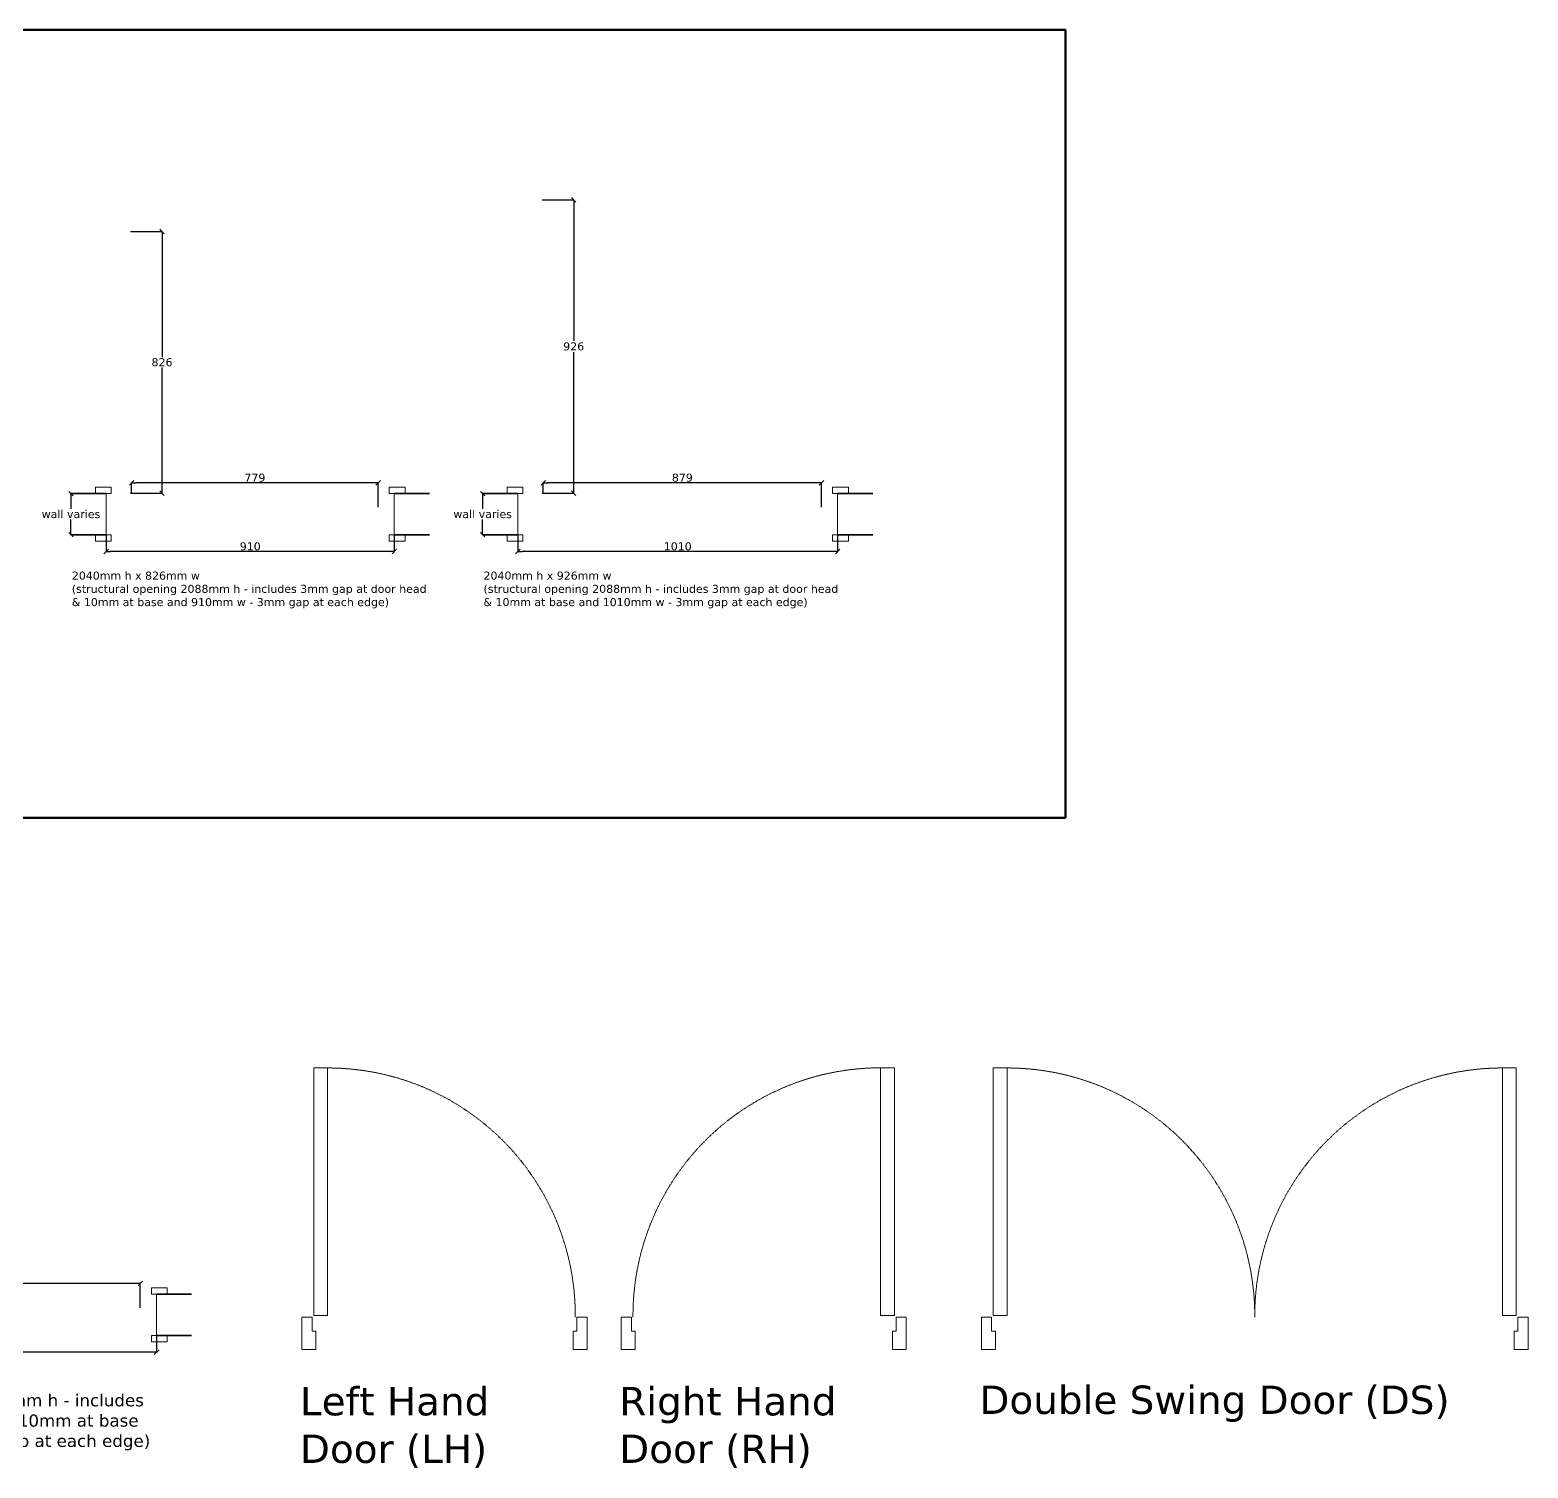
# Model space of a CAD drawing. Header units: millimetres. Extents: x -159872 to 386485, y -250577 to 158966.
# Drawn here: x -45039 to -40308, y -20416 to -15876 of the extents above; entities that cross this region are included whole.
import ezdxf

# ---------------------------------------------------------------- set-up
doc = ezdxf.new("R2010")
doc.units = ezdxf.units.MM
doc.header["$PDMODE"] = 1
doc.header["$PDSIZE"] = -2
doc.linetypes.add('VW-02 Medium Dashed', pattern=[3.527298, 2.469236, -1.058062])
doc.layers.get('0').update_dxf_attribs({"lineweight": 25})
for name, color, linetype, lineweight in [('LDS-boundary-site', 1, 'Continuous', 100), ('LDS-dimensions-1-10', 251, 'Continuous', 9), ('LDS-equipment-office', 4, 'Continuous', 18), ('LDS-joinery bar-framework', 3, 'Continuous', 18), ('LDS-struct-new-doors windows', 5, 'Continuous', 9), ('LDS-struct-new-walls', 6, 'Continuous', 35), ('LDS-text-1-10', 7, 'Continuous', 9)]:
    doc.layers.add(name, color=color, linetype=linetype, lineweight=lineweight)
doc.styles.add('Verdana', font='Verdana.ttf')
doc.dimstyles.new('keane-1-10', dxfattribs={"dimtxt": 2.541058, "dimasz": 14.140222, "dimexe": 0.25, "dimexo": 0.25, "dimgap": 0.25, "dimtad": 1, "dimtih": 1, "dimtoh": 1, "dimdec": 0, "dimdsep": 46, "dimtxsty": 'Verdana', "dimblk": 'VW_SLASH-8', "dimblk1": 'VW_SLASH-8', "dimblk2": 'VW_SLASH-8', "dimcen": 0, "dimazin": 0, "dimtfac": 1, "dimtdec": 0, "dimtix": 1, "dimtofl": 0, "dimtmove": 0, "dimatfit": 0, "dimldrblk": 'VW_SLASH-8', "dimfxl": 1, "dimfrac": 2, "dimtolj": 1, "dimarcsym": 0})

# ---------------------------------------------------------------- blocks, each defined once
blk = doc.blocks.new('VW_SLASH-8')
at = {"color": 0, "linetype": 'ByBlock', "lineweight": -2, "transparency": 16777216}
blk.add_line((0, 0), (-1, 0), dxfattribs=at)
at = {"color": 0, "linetype": 'Continuous', "lineweight": 5, "transparency": 16777216, "flags": 128}
blk.add_lwpolyline([(0.5, 0.5), (-0.5, -0.5)], dxfattribs=at)
blk = doc.blocks.new('*D49')
at = {"layer": 'Defpoints', "color": 0}
for p in [(-44798.5, -17469.4), (-43888.5, -17469.4), (-44798.5, -17522.4)]:
    blk.add_point(p, dxfattribs=at)
at = {"layer": 'LDS-dimensions-1-10', "color": 0, "lineweight": -2}
for p, q in [((-44798.5, -17469.6), (-44798.5, -17522.7)), ((-43888.5, -17469.6), (-43888.5, -17522.7)), ((-43902.7, -17522.4), (-44784.4, -17522.4))]:
    blk.add_line(p, q, dxfattribs=at)
at = {"layer": 'LDS-dimensions-1-10', "color": 0, "lineweight": -2, "xscale": 14.14022216796875, "yscale": 14.14022216796875, "zscale": 14.14022216796875, "rotation": 180}
blk.add_blockref('VW_SLASH-8', (-44798.5, -17522.4), dxfattribs=at)
at = {"layer": 'LDS-dimensions-1-10', "color": 0, "lineweight": -2, "xscale": 14.14022216796875, "yscale": 14.14022216796875, "zscale": 14.14022216796875}
blk.add_blockref('VW_SLASH-8', (-43888.5, -17522.4), dxfattribs=at)
at = {"layer": 'LDS-dimensions-1-10', "color": 0, "insert": (-44343.5, -17506.3), "char_height": 25.27, "attachment_point": 5, "style": 'Verdana'}
blk.add_mtext('\\A1;910', dxfattribs=at)
blk = doc.blocks.new('*D50')
at = {"layer": 'Defpoints', "color": 0}
for p in [(-43498.5, -17469.4), (-42488.5, -17469.4), (-43498.5, -17522.4)]:
    blk.add_point(p, dxfattribs=at)
at = {"layer": 'LDS-dimensions-1-10', "color": 0, "lineweight": -2}
for p, q in [((-43498.5, -17469.6), (-43498.5, -17522.7)), ((-42488.5, -17469.6), (-42488.5, -17522.7)), ((-42502.7, -17522.4), (-43484.4, -17522.4))]:
    blk.add_line(p, q, dxfattribs=at)
at = {"layer": 'LDS-dimensions-1-10', "color": 0, "lineweight": -2, "xscale": 14.14022216796875, "yscale": 14.14022216796875, "zscale": 14.14022216796875, "rotation": 180}
blk.add_blockref('VW_SLASH-8', (-43498.5, -17522.4), dxfattribs=at)
at = {"layer": 'LDS-dimensions-1-10', "color": 0, "lineweight": -2, "xscale": 14.14022216796875, "yscale": 14.14022216796875, "zscale": 14.14022216796875}
blk.add_blockref('VW_SLASH-8', (-42488.5, -17522.4), dxfattribs=at)
at = {"layer": 'LDS-dimensions-1-10', "color": 0, "insert": (-42993.5, -17506.3), "char_height": 25.27, "attachment_point": 5, "style": 'Verdana'}
blk.add_mtext('\\A1;1010', dxfattribs=at)
blk = doc.blocks.new('*D55')
at = {"layer": 'Defpoints', "color": 0}
for p in [(-44722, -16511.9), (-44722, -17337.9), (-44622, -17337.9)]:
    blk.add_point(p, dxfattribs=at)
at = {"layer": 'LDS-dimensions-1-10', "color": 0, "lineweight": -2}
for p, q in [((-44721.8, -16511.9), (-44621.8, -16511.9)), ((-44622, -16526), (-44622, -16908.7)), ((-44622, -17323.7), (-44622, -16941.1)), ((-44721.8, -17337.9), (-44621.8, -17337.9))]:
    blk.add_line(p, q, dxfattribs=at)
at = {"layer": 'LDS-dimensions-1-10', "color": 0, "lineweight": -2, "xscale": 14.14022216796875, "yscale": 14.14022216796875, "zscale": 14.14022216796875}
for p, rotation in [((-44622, -16511.9), 90), ((-44622, -17337.9), 270)]:
    blk.add_blockref('VW_SLASH-8', p, dxfattribs=dict(at, rotation=rotation))
at = {"layer": 'LDS-dimensions-1-10', "color": 0, "insert": (-44622, -16924.9), "char_height": 25.27, "attachment_point": 5, "style": 'Verdana'}
blk.add_mtext('\\A1;826', dxfattribs=at)
blk = doc.blocks.new('*D56')
at = {"layer": 'Defpoints', "color": 0}
for p in [(-43422, -16411.9), (-43422, -17337.9), (-43322, -17337.9)]:
    blk.add_point(p, dxfattribs=at)
at = {"layer": 'LDS-dimensions-1-10', "color": 0, "lineweight": -2}
for p, q in [((-43421.8, -16411.9), (-43321.8, -16411.9)), ((-43322, -16426), (-43322, -16856.7)), ((-43322, -17323.7), (-43322, -16893)), ((-43421.8, -17337.9), (-43321.8, -17337.9))]:
    blk.add_line(p, q, dxfattribs=at)
at = {"layer": 'LDS-dimensions-1-10', "color": 0, "lineweight": -2, "xscale": 14.14022216796875, "yscale": 14.14022216796875, "zscale": 14.14022216796875}
for p, rotation in [((-43322, -16411.9), 90), ((-43322, -17337.9), 270)]:
    blk.add_blockref('VW_SLASH-8', p, dxfattribs=dict(at, rotation=rotation))
at = {"layer": 'LDS-dimensions-1-10', "color": 0, "insert": (-43322, -16874.9), "char_height": 25.27, "attachment_point": 5, "style": 'Verdana'}
blk.add_mtext('\\A1;926', dxfattribs=at)
blk = doc.blocks.new('*D60')
at = {"layer": 'Defpoints', "color": 0}
for p in [(-44718, -17305.6), (-44718, -17337.9), (-43939.5, -17382.4)]:
    blk.add_point(p, dxfattribs=at)
at = {"layer": 'LDS-dimensions-1-10', "color": 0, "lineweight": -2}
for p, q in [((-44718, -17337.6), (-44718, -17305.4)), ((-43953.7, -17305.6), (-44703.9, -17305.6)), ((-43939.5, -17382.1), (-43939.5, -17305.4))]:
    blk.add_line(p, q, dxfattribs=at)
at = {"layer": 'LDS-dimensions-1-10', "color": 0, "lineweight": -2, "xscale": 14.14022216796875, "yscale": 14.14022216796875, "zscale": 14.14022216796875, "rotation": 180}
blk.add_blockref('VW_SLASH-8', (-44718, -17305.6), dxfattribs=at)
at = {"layer": 'LDS-dimensions-1-10', "color": 0, "lineweight": -2, "xscale": 14.14022216796875, "yscale": 14.14022216796875, "zscale": 14.14022216796875}
blk.add_blockref('VW_SLASH-8', (-43939.5, -17305.6), dxfattribs=at)
at = {"layer": 'LDS-dimensions-1-10', "color": 0, "insert": (-44328.8, -17289.5), "char_height": 25.27, "attachment_point": 5, "style": 'Verdana'}
blk.add_mtext('\\A1;779', dxfattribs=at)
blk = doc.blocks.new('*D61')
at = {"layer": 'Defpoints', "color": 0}
for p in [(-43418, -17305.6), (-43418, -17337.9), (-42539.5, -17382.4)]:
    blk.add_point(p, dxfattribs=at)
at = {"layer": 'LDS-dimensions-1-10', "color": 0, "lineweight": -2}
for p, q in [((-43418, -17337.6), (-43418, -17305.4)), ((-42553.7, -17305.6), (-43403.9, -17305.6)), ((-42539.5, -17382.1), (-42539.5, -17305.4))]:
    blk.add_line(p, q, dxfattribs=at)
at = {"layer": 'LDS-dimensions-1-10', "color": 0, "lineweight": -2, "xscale": 14.14022216796875, "yscale": 14.14022216796875, "zscale": 14.14022216796875, "rotation": 180}
blk.add_blockref('VW_SLASH-8', (-43418, -17305.6), dxfattribs=at)
at = {"layer": 'LDS-dimensions-1-10', "color": 0, "lineweight": -2, "xscale": 14.14022216796875, "yscale": 14.14022216796875, "zscale": 14.14022216796875}
blk.add_blockref('VW_SLASH-8', (-42539.5, -17305.6), dxfattribs=at)
at = {"layer": 'LDS-dimensions-1-10', "color": 0, "insert": (-42978.8, -17289.4), "char_height": 25.27, "attachment_point": 5, "style": 'Verdana'}
blk.add_mtext('\\A1;879', dxfattribs=at)
blk = doc.blocks.new('*D64')
at = {"layer": 'Defpoints', "color": 0}
for p in [(-44891.3, -17339.4), (-44909.5, -17469.4), (-44891.3, -17469.4)]:
    blk.add_point(p, dxfattribs=at)
at = {"layer": 'LDS-dimensions-1-10', "color": 0, "lineweight": -2}
for p, q in [((-44891.5, -17339.4), (-44909.8, -17339.4)), ((-44909.5, -17353.5), (-44909.5, -17387.9)), ((-44909.5, -17455.2), (-44909.5, -17420.8)), ((-44891.5, -17469.4), (-44909.8, -17469.4))]:
    blk.add_line(p, q, dxfattribs=at)
at = {"layer": 'LDS-dimensions-1-10', "color": 0, "lineweight": -2, "xscale": 14.14022216796875, "yscale": 14.14022216796875, "zscale": 14.14022216796875}
for p, rotation in [((-44909.5, -17339.4), 90), ((-44909.5, -17469.4), 270)]:
    blk.add_blockref('VW_SLASH-8', p, dxfattribs=dict(at, rotation=rotation))
at = {"layer": 'LDS-dimensions-1-10', "color": 0, "insert": (-44909.5, -17404.4), "char_height": 25.272, "attachment_point": 5, "style": 'Verdana'}
blk.add_mtext('\\A1;wall varies', dxfattribs=at)
blk = doc.blocks.new('*D65')
at = {"layer": 'Defpoints', "color": 0}
for p in [(-43591.3, -17339.4), (-43609.5, -17469.4), (-43591.3, -17469.4)]:
    blk.add_point(p, dxfattribs=at)
at = {"layer": 'LDS-dimensions-1-10', "color": 0, "lineweight": -2}
for p, q in [((-43591.5, -17339.4), (-43609.8, -17339.4)), ((-43609.5, -17353.5), (-43609.5, -17387.9)), ((-43609.5, -17455.2), (-43609.5, -17420.8)), ((-43591.5, -17469.4), (-43609.8, -17469.4))]:
    blk.add_line(p, q, dxfattribs=at)
at = {"layer": 'LDS-dimensions-1-10', "color": 0, "lineweight": -2, "xscale": 14.14022216796875, "yscale": 14.14022216796875, "zscale": 14.14022216796875}
for p, rotation in [((-43609.5, -17339.4), 90), ((-43609.5, -17469.4), 270)]:
    blk.add_blockref('VW_SLASH-8', p, dxfattribs=dict(at, rotation=rotation))
at = {"layer": 'LDS-dimensions-1-10', "color": 0, "insert": (-43609.5, -17404.4), "char_height": 25.272, "attachment_point": 5, "style": 'Verdana'}
blk.add_mtext('\\A1;wall varies', dxfattribs=at)
blk = doc.blocks.new('*D341')
at = {"layer": 'Defpoints', "color": 0}
for p in [(-45649.6, -19997.5), (-44639.6, -19997.5), (-45649.6, -20050.6)]:
    blk.add_point(p, dxfattribs=at)
at = {"layer": 'LDS-dimensions-1-10', "color": 0, "lineweight": -2}
for p, q in [((-45649.6, -19997.7), (-45649.6, -20050.8)), ((-44639.6, -19997.7), (-44639.6, -20050.8)), ((-44653.7, -20050.6), (-45635.4, -20050.6))]:
    blk.add_line(p, q, dxfattribs=at)
at = {"layer": 'LDS-dimensions-1-10', "color": 0, "lineweight": -2, "xscale": 14.14022216796875, "yscale": 14.14022216796875, "zscale": 14.14022216796875, "rotation": 180}
blk.add_blockref('VW_SLASH-8', (-45649.6, -20050.6), dxfattribs=at)
at = {"layer": 'LDS-dimensions-1-10', "color": 0, "lineweight": -2, "xscale": 14.14022216796875, "yscale": 14.14022216796875, "zscale": 14.14022216796875}
blk.add_blockref('VW_SLASH-8', (-44639.6, -20050.6), dxfattribs=at)
at = {"layer": 'LDS-dimensions-1-10', "color": 0, "insert": (-45144.6, -20034.4), "char_height": 25.27, "attachment_point": 5, "style": 'Verdana'}
blk.add_mtext('\\A1;1010', dxfattribs=at)
blk = doc.blocks.new('*D347')
at = {"layer": 'Defpoints', "color": 0}
for p in [(-45569.1, -19833.7), (-45569.1, -19866), (-44690.6, -19910.5)]:
    blk.add_point(p, dxfattribs=at)
at = {"layer": 'LDS-dimensions-1-10', "color": 0, "lineweight": -2}
for p, q in [((-45569.1, -19865.8), (-45569.1, -19833.5)), ((-44704.7, -19833.7), (-45554.9, -19833.7)), ((-44690.6, -19910.2), (-44690.6, -19833.5))]:
    blk.add_line(p, q, dxfattribs=at)
at = {"layer": 'LDS-dimensions-1-10', "color": 0, "lineweight": -2, "xscale": 14.14022216796875, "yscale": 14.14022216796875, "zscale": 14.14022216796875, "rotation": 180}
blk.add_blockref('VW_SLASH-8', (-45569.1, -19833.7), dxfattribs=at)
at = {"layer": 'LDS-dimensions-1-10', "color": 0, "lineweight": -2, "xscale": 14.14022216796875, "yscale": 14.14022216796875, "zscale": 14.14022216796875}
blk.add_blockref('VW_SLASH-8', (-44690.6, -19833.7), dxfattribs=at)
at = {"layer": 'LDS-dimensions-1-10', "color": 0, "insert": (-45129.8, -19817.5), "char_height": 25.27, "attachment_point": 5, "style": 'Verdana'}
blk.add_mtext('\\A1;879', dxfattribs=at)

msp = doc.modelspace()

# ---------------------------------------------------------------- linework, layer by layer
at = {"layer": 'LDS-boundary-site', "lineweight": 70, "flags": 128}
msp.add_lwpolyline([(-48650.44039, -15875.59219), (-41769.32012, -15875.59219), (-41769.32012, -18363.13135), (-48650.44039, -18363.13135)], close=True, dxfattribs=at)
at = {"layer": 'LDS-equipment-office', "lineweight": 18}
for p in [(-44797.54529, -17404.37281), (-43497.54529, -17404.37281)]:
    msp.add_point(p, dxfattribs=at)
at = {"layer": 'LDS-joinery bar-framework', "color": 2}
for p, q in [((-44798.54529, -17339.37281), (-44798.54529, -17469.37281)), ((-43888.54529, -17339.37281), (-43888.54529, -17469.37281)), ((-43498.54529, -17339.37281), (-43498.54529, -17469.37281)), ((-42488.54529, -17339.37281), (-42488.54529, -17469.37281)), ((-44639.55988, -19867.5), (-44639.55988, -19997.5))]:
    msp.add_line(p, q, dxfattribs=at)
at = {"layer": 'LDS-struct-new-doors windows', "color": 4}
for p, q in [((-44143, -19935), (-44143, -19152.98402)), ((-44099, -19152.98402), (-44143, -19152.98402)), ((-44099, -19935), (-44099, -19152.98402)), ((-42352.7989, -19934.52666), (-42352.7989, -19152.51067)), ((-42352.7989, -19152.51067), (-42308.7989, -19152.51067)), ((-42308.7989, -19934.52666), (-42308.7989, -19152.51067)), ((-41997.35424, -19935), (-41997.35424, -19152.98402)), ((-41953.35424, -19152.98402), (-41997.35424, -19152.98402)), ((-41953.35424, -19935), (-41953.35424, -19152.98402)), ((-40389.35424, -19935), (-40389.35424, -19152.98402)), ((-40389.35424, -19152.98402), (-40345.35424, -19152.98402)), ((-40345.35424, -19935), (-40345.35424, -19152.98402)), ((-44143, -19935), (-44099, -19935)), ((-42308.7989, -19934.52666), (-42352.7989, -19934.52666)), ((-41997.35424, -19935), (-41953.35424, -19935)), ((-40345.35424, -19935), (-40389.35424, -19935))]:
    msp.add_line(p, q, dxfattribs=at)
at = {"layer": 'LDS-struct-new-doors windows', "color": 7, "flags": 128}
for points in [[(-44832.54529, -17319.37281), (-44782.54529, -17319.37281), (-44782.54529, -17339.37281), (-44832.54529, -17339.37281)], [(-43854.54529, -17319.37281), (-43904.54529, -17319.37281), (-43904.54529, -17339.37281), (-43854.54529, -17339.37281)], [(-43532.54529, -17319.37281), (-43482.54529, -17319.37281), (-43482.54529, -17339.37281), (-43532.54529, -17339.37281)], [(-42454.54529, -17319.37281), (-42504.54529, -17319.37281), (-42504.54529, -17339.37281), (-42454.54529, -17339.37281)], [(-44832.54529, -17489.37281), (-44782.54529, -17489.37281), (-44782.54529, -17469.37281), (-44832.54529, -17469.37281)], [(-43854.54529, -17489.37281), (-43904.54529, -17489.37281), (-43904.54529, -17469.37281), (-43854.54529, -17469.37281)], [(-43532.54529, -17489.37281), (-43482.54529, -17489.37281), (-43482.54529, -17469.37281), (-43532.54529, -17469.37281)], [(-42454.54529, -17489.37281), (-42504.54529, -17489.37281), (-42504.54529, -17469.37281), (-42454.54529, -17469.37281)], [(-44605.55988, -19847.5), (-44655.55988, -19847.5), (-44655.55988, -19867.5), (-44605.55988, -19867.5)], [(-44605.55988, -20017.5), (-44655.55988, -20017.5), (-44655.55988, -19997.5), (-44605.55988, -19997.5)]]:
    msp.add_lwpolyline(points, close=True, dxfattribs=at)
at = {"layer": 'LDS-struct-new-doors windows', "color": 4, "flags": 128}
for points in [[(-44180, -20042), (-44136, -20042), (-44136, -19984), (-44148, -19984), (-44148, -19940), (-44180, -19940)], [(-43280, -20042), (-43324, -20042), (-43324, -19984), (-43312, -19984), (-43312, -19940), (-43280, -19940)], [(-43171.7989, -20041.52666), (-43127.7989, -20041.52666), (-43127.7989, -19983.52666), (-43139.7989, -19983.52666), (-43139.7989, -19939.52666), (-43171.7989, -19939.52666)], [(-42271.7989, -20041.52666), (-42315.7989, -20041.52666), (-42315.7989, -19983.52666), (-42303.7989, -19983.52666), (-42303.7989, -19939.52666), (-42271.7989, -19939.52666)], [(-42034.35424, -20042), (-41990.35424, -20042), (-41990.35424, -19984), (-42002.35424, -19984), (-42002.35424, -19940), (-42034.35424, -19940)], [(-40308.35424, -20042), (-40352.35424, -20042), (-40352.35424, -19984), (-40340.35424, -19984), (-40340.35424, -19940), (-40308.35424, -19940)]]:
    msp.add_lwpolyline(points, close=True, dxfattribs=at)
at = {"layer": 'LDS-struct-new-doors windows', "color": 8, "linetype": 'VW-02 Medium Dashed', "lineweight": 13}
for centre, start, end in [((-44099, -19935), 359.63366367, 90), ((-42352.7989, -19934.52666), 90, 180.36633633), ((-41953.35424, -19935), 359.63366367, 90), ((-40389.35424, -19935), 90, 180.36633633)]:
    msp.add_arc(centre, 782.01598, start, end, dxfattribs=at)
at = {"layer": 'LDS-struct-new-walls', "color": 2}
for p, q in [((-44909.52872, -17339.37281), (-44798.54529, -17339.37281)), ((-44909.52872, -17339.37281), (-44798.54529, -17339.37281)), ((-43777.56185, -17339.37281), (-43888.54529, -17339.37281)), ((-43777.56185, -17339.37281), (-43888.54529, -17339.37281)), ((-43609.52872, -17339.37281), (-43498.54529, -17339.37281)), ((-43609.52872, -17339.37281), (-43498.54529, -17339.37281)), ((-42377.56185, -17339.37281), (-42488.54529, -17339.37281)), ((-42377.56185, -17339.37281), (-42488.54529, -17339.37281)), ((-44909.52872, -17469.37281), (-44798.54529, -17469.37281)), ((-44909.52872, -17469.37281), (-44798.54529, -17469.37281)), ((-43777.56185, -17469.37281), (-43888.54529, -17469.37281)), ((-43777.56185, -17469.37281), (-43888.54529, -17469.37281)), ((-43609.52872, -17469.37281), (-43498.54529, -17469.37281)), ((-43609.52872, -17469.37281), (-43498.54529, -17469.37281)), ((-42377.56185, -17469.37281), (-42488.54529, -17469.37281)), ((-42377.56185, -17469.37281), (-42488.54529, -17469.37281)), ((-44528.57645, -19867.5), (-44639.55988, -19867.5)), ((-44528.57645, -19867.5), (-44639.55988, -19867.5)), ((-44528.57645, -19997.5), (-44639.55988, -19997.5)), ((-44528.57645, -19997.5), (-44639.55988, -19997.5))]:
    msp.add_line(p, q, dxfattribs=at)

# ---------------------------------------------------------------- texts
at = {"layer": 'LDS-struct-new-doors windows', "char_height": 89.5495153, "attachment_point": 4, "line_spacing_factor": 1.006226, "style": 'Verdana'}
for s, insert, width in [('Double Swing Door (DS)', (-42040.67827, -20213.41478), 1747.9575773), ('Left Hand Door (LH)', (-44186.32403, -20288.20366), 750), ('Right Hand Door (RH)', (-43178.12293, -20288.20366), 750)]:
    msp.add_mtext(s, dxfattribs=dict(at, insert=insert, width=width))
at = {"layer": 'LDS-text-1-10', "width": 1148.4608749, "attachment_point": 1, "style": 'Verdana'}
for s, insert, char_height, line_spacing_factor in [('2040mm h x 826mm w\\P(structural opening 2088mm h - includes 3mm gap at door head & 10mm at base and 910mm w - 3mm gap at each edge)', (-44906.88172, -17585.71557), 25.2722323, 0.993201), ('2040mm h x 926mm w\\P(structural opening 2088mm h - includes 3mm gap at door head & 10mm at base and 1010mm w - 3mm gap at each edge)', (-43606.88172, -17585.71557), 25.2722323, 0.993201), ('2040mm h x 926mm w\\P(structural opening 2088mm h - includes 3mm gap at door head & 10mm at base and 1010mm w - 3mm gap at each edge)', (-45757.89631, -20118.80756), 38.37836372, 1.002271)]:
    msp.add_mtext(s, dxfattribs=dict(at, insert=insert, char_height=char_height, line_spacing_factor=line_spacing_factor))

# ---------------------------------------------------------------- dimensions: what is measured, and where the dimension line sits
at = {"layer": 'LDS-dimensions-1-10'}
for base, p1, p2, override, picture, middle in [((-43322.04529, -17337.87281), (-43422.04529, -16411.87281), (-43422.04529, -17337.87281), {"dimtxt": 25.272232, "dimgap": 5, "dimpost": '<>', "dimtxsty": 'Verdana', "dimtmove": 2}, '*D56', (-43322.04529, -16874.87281)), ((-44622.04529, -17337.87281), (-44722.04529, -16511.87281), (-44722.04529, -17337.87281), {"dimtxt": 25.272232, "dimgap": 3, "dimpost": '<>', "dimtxsty": 'Verdana', "dimtmove": 2}, '*D55', (-44622.04529, -16924.87281))]:
    dim = msp.add_linear_dim(base=base, p1=p1, p2=p2, angle=270, dimstyle='keane-1-10', override=override, dxfattribs=at)
    dim.commit()
    dim.dimension.update_dxf_attribs({"geometry": picture, "text_midpoint": middle})
for base, p1, p2, picture, middle in [((-44718.0452876652, -17305.6186562077), (-43939.5452876652, -17382.3728147389), (-44718.0452876652, -17337.8728147389), '*D60', (-44328.7952876652, -17289.481847743)), ((-43418.0452876652, -17305.6186562077), (-42539.5452876652, -17382.3728147389), (-43418.0452876652, -17337.8728147389), '*D61', (-42978.7952876652, -17289.4054709496)), ((-44798.54529, -17522.42651), (-43888.54529, -17469.37281), (-44798.54529, -17469.37281), '*D49', (-44343.54529, -17506.27273)), ((-43498.54529, -17522.42651), (-42488.54529, -17469.37281), (-43498.54529, -17469.37281), '*D50', (-42993.54529, -17506.27273)), ((-45569.0598788375, -19833.7458414689), (-44690.5598788375, -19910.5), (-45569.0598788375, -19866), '*D347', (-45129.8098788375, -19817.5326562107)), ((-45649.55988, -20050.5537), (-44639.55988, -19997.5), (-45649.55988, -19997.5), '*D341', (-45144.55988, -20034.39992))]:
    dim = msp.add_linear_dim(base=base, p1=p1, p2=p2, dimstyle='keane-1-10', override={"dimtxt": 25.272232, "dimgap": 3, "dimpost": '<>', "dimtxsty": 'Verdana', "dimtmove": 2}, dxfattribs=at)
    dim.commit()
    dim.dimension.update_dxf_attribs({"geometry": picture, "text_midpoint": middle})
for base, p1, p2, picture, middle in [((-44909.52872, -17469.37281), (-44891.27429, -17339.37281), (-44891.27429, -17469.37281), '*D64', (-44909.52872, -17404.37281)), ((-43609.52872, -17469.37281), (-43591.27429, -17339.37281), (-43591.27429, -17469.37281), '*D65', (-43609.52872, -17404.37281))]:
    dim = msp.add_linear_dim(base=base, p1=p1, p2=p2, angle=270, text='wall varies', dimstyle='keane-1-10', override={"dimtxt": 25.272232, "dimgap": 3, "dimpost": '<>', "dimtxsty": 'Verdana', "dimtmove": 2}, dxfattribs=at)
    dim.commit()
    dim.dimension.update_dxf_attribs({"geometry": picture, "text_midpoint": middle})

doc.saveas('drawing.dxf')
